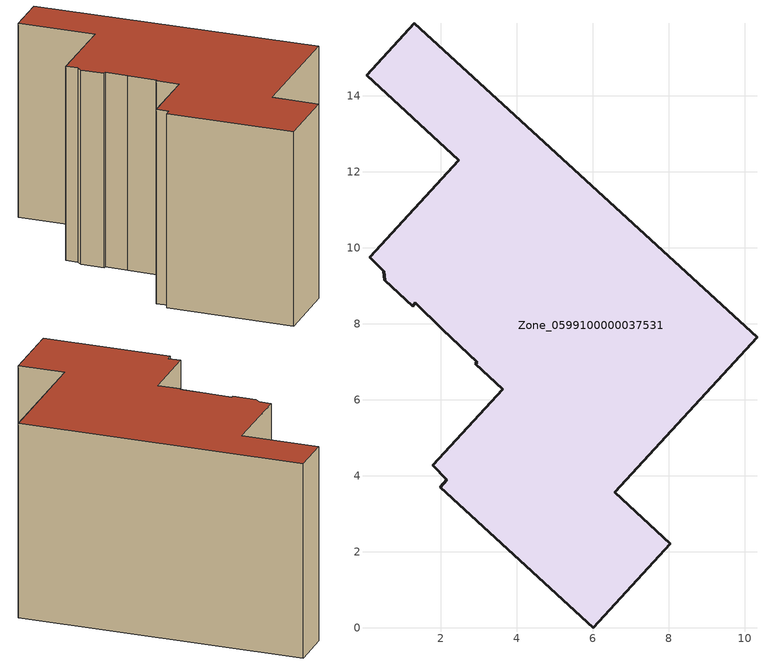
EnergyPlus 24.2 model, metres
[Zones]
Zone_0599100000037531
 floor ground (C_G): 0.51,9.15 0.49,9.38 0.12,9.75 2.47,12.3 0.04,14.54 1.3,15.91 10.32,7.65 6.57,3.56 8.04,2.21 6.01,0 1.99,3.7 2.16,3.9 1.78,4.27 3.63,6.28 2.9,6.95 2.95,6.99 2.03,7.85 1.33,8.55 1.26,8.46 z0
 wall outside (C_F): 1.3,15.91 0.04,14.54 2.47,12.3 0.12,9.75 0.49,9.38 0.51,9.15 1.26,8.46 1.33,8.55 2.03,7.85 2.95,6.99 2.9,6.95 3.63,6.28 1.78,4.27 2.16,3.9 1.99,3.7 6.01,0 8.04,2.21 6.57,3.56 10.32,7.65 1.3,15.91 z0:8.56
 roof outside (C_R): 0.12,9.75 0.49,9.38 0.51,9.15 1.26,8.46 1.33,8.55 2.03,7.85 2.95,6.99 2.9,6.95 3.63,6.28 1.78,4.27 2.16,3.9 1.99,3.7 6.01,0 8.04,2.21 6.57,3.56 10.32,7.65 1.3,15.91 0.04,14.54 2.47,12.3 z8.56
[BUILDING]
Pand.0599100000037531: North Axis=0; Terrain=City; Loads Convergence Tolerance Value=0.04; Temperature Convergence Tolerance Value=0.4; Solar Distribution=FullExterior; Maximum Number of Warmup Days=25; Minimum Number of Warmup Days=1
[Site:Location]
Rotterdam.The.Hague.AP_ZH_NLD Design_Conditions: Latitude=51.96; Longitude=4.45; Time Zone=1; Elevation=-4.5
[SITE:GROUNDTEMPERATURE:BUILDINGSURFACE]
18, 18, 18, 18, 18, 18, 18, 18, 18, 18, 18, 18
[MATERIAL] Thermal Absorptance=0.9; Solar Absorptance=0.7; Visible Absorptance=0.7
Name | Roughness | Thickness | Conductivity | Density | Specific Heat
G.TC.1975-1991 | MediumSmooth | 0.15 | 0.288461 | 540 | 1210
F.TC.1975-1991 | Rough | 0.3 | 0.230769 | 1920 | 840
R.TC.1975-1991 | MediumRough | 0.2 | 0.153846 | 1500 | 1000
[CONSTRUCTION]
C_G: G.TC.1975-1991
C_F: F.TC.1975-1991
C_R: R.TC.1975-1991
[ZONE]
Zone_0599100000037531: Type=1; Multiplier=1; Ceiling Height=Autocalculate; Volume=Autocalculate; Floor Area=autocalculate; Part of Total Floor Area=Yes
[ZONEINFILTRATION:DESIGNFLOWRATE]
Infil_Zone_0599100000037531: Zone or ZoneList or Space or SpaceList=Zone_0599100000037531; Schedule=AlwaysOn; Design Flow Rate Calculation Method=Flow/Area; Flow Rate per Floor Area=0.003; Constant Term Coefficient=1; Temperature Term Coefficient=0; Velocity Term Coefficient=0; Velocity Squared Term Coefficient=0
[HVACTEMPLATE:ZONE:IDEALLOADSAIRSYSTEM]
Zone_0599100000037531: Maximum Heating Supply Air Temperature=50; Minimum Cooling Supply Air Temperature=13; Maximum Heating Supply Air Humidity Ratio=0.0156; Minimum Cooling Supply Air Humidity Ratio=0.0077; Heating Limit=NoLimit; Cooling Limit=NoLimit; Dehumidification Control Type=ConstantSensibleHeatRatio; Cooling Sensible Heat Ratio=0.7; Dehumidification Setpoint=60; Humidification Control Type=None; Humidification Setpoint=30; Outdoor Air Method=None; Outdoor Air Flow Rate per Person=0.00944; Outdoor Air Flow Rate per Zone Floor Area=0; Outdoor Air Flow Rate per Zone=0; Demand Controlled Ventilation Type=None; Outdoor Air Economizer Type=NoEconomizer; Heat Recovery Type=None; Sensible Heat Recovery Effectiveness=0.7; Latent Heat Recovery Effectiveness=0.65
[ZONECONTROL:THERMOSTAT]
ThermostatControl_Zone_0599100000037531: Zone or ZoneList=Zone_0599100000037531; Control Type Schedule=DualSetpointControlType; Control 1=Thermostat_Zone_0599100000037531; Temperature Difference Between Cutout And Setpoint=0
[THERMOSTATSETPOINT:DUALSETPOINT]
Thermostat_Zone_0599100000037531: Heating Setpoint Temperature Schedule=HeatingSetpoint_Zone_0599100000037531; Cooling Setpoint Temperature Schedule=CoolingSetpoint_Zone_0599100000037531
[SCHEDULE:COMPACT]
HeatingSetpoint_Zone_0599100000037531: Through: 12/31, For: AllDays, Until: 24:00, 21
CoolingSetpoint_Zone_0599100000037531: Through: 12/31, For: AllDays, Until: 24:00, 24
DualSetpointControlType: Through: 12/31, For: AllDays, Until: 24:00, 4
AlwaysOn: Through: 12/31, For: AllDays, Until: 24:00, 1
